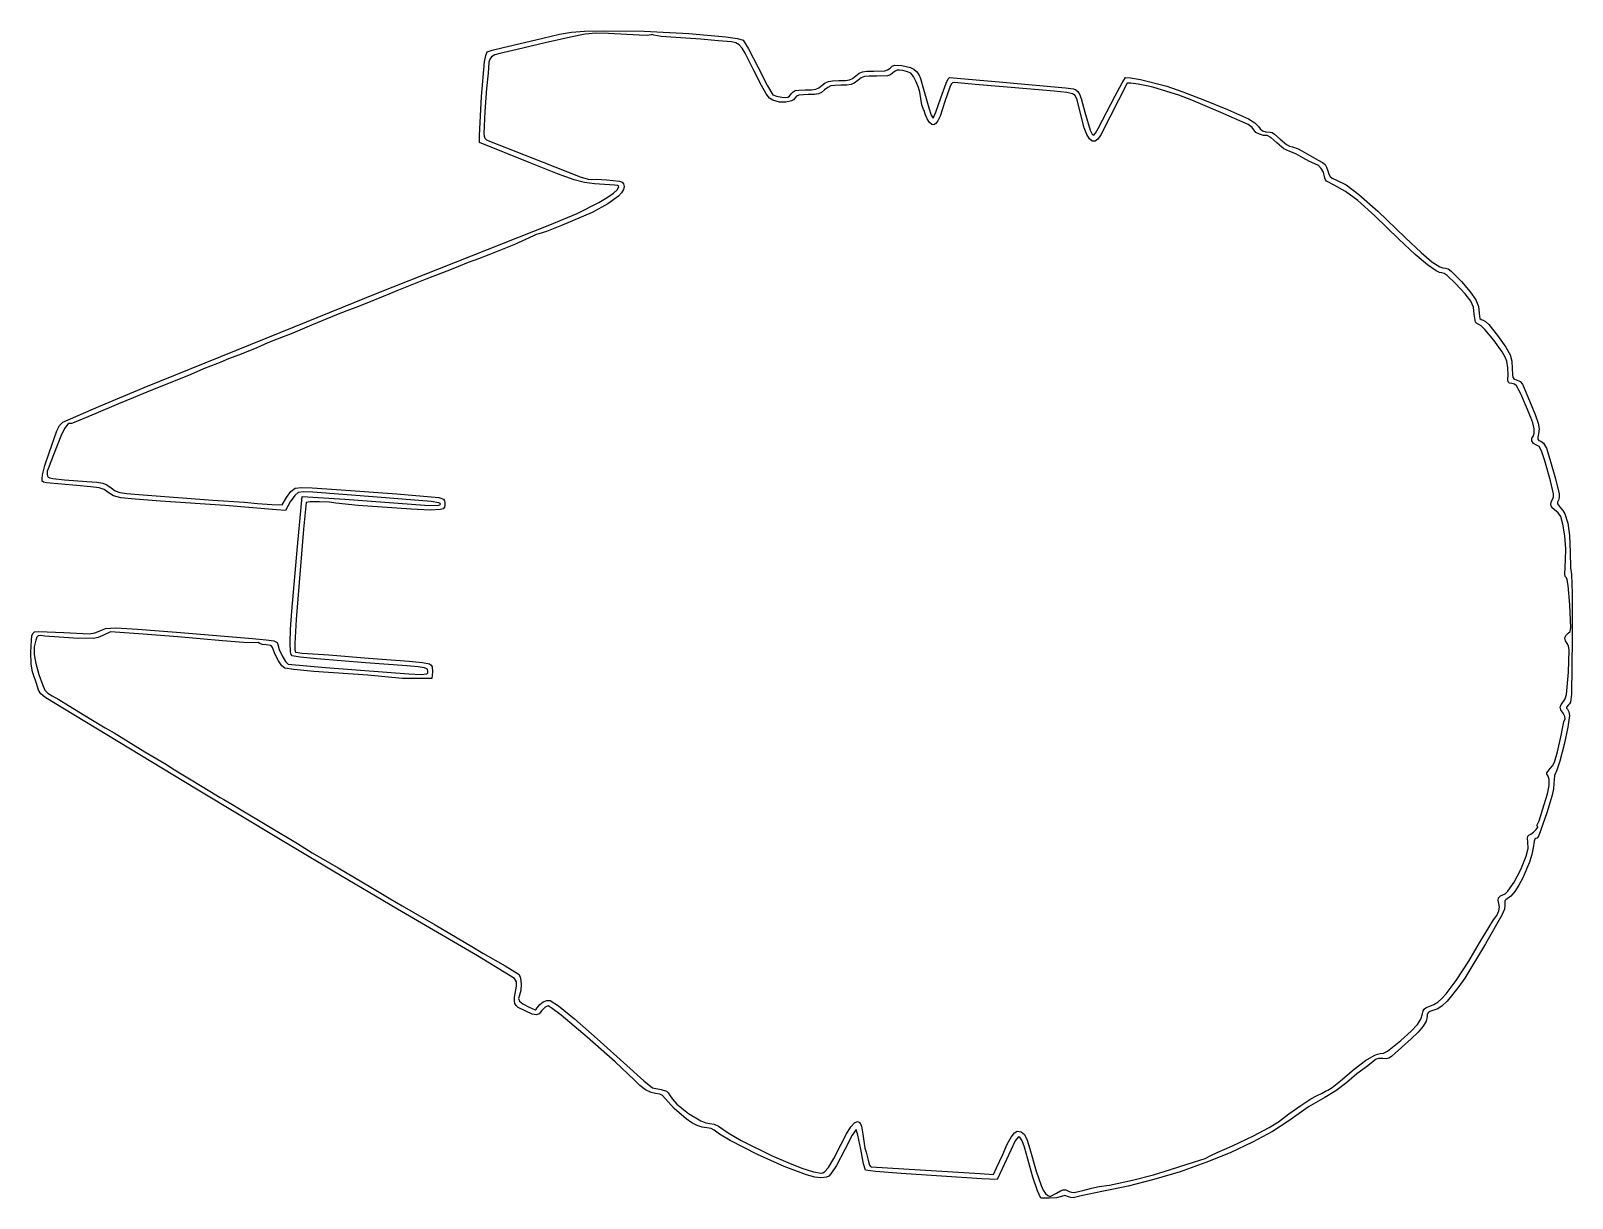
# Model space of a CAD drawing. Extents: x 0 to 371, y 0 to 281.
import ezdxf

# ---------------------------------------------------------------- set-up
doc = ezdxf.new("R2010")
doc.units = 0

msp = doc.modelspace()

# ---------------------------------------------------------------- linework, layer by layer
at = {"layer": 'Image'}
for p, q in [((113.703156, 277.330786), (123.613386, 279.621956)), ((124.177572, 278.471984), (117.404242, 276.906894)), ((123.613386, 279.621956), (127.624246, 280.552393)), ((130.279084, 279.903311), (124.177572, 278.471984)), ((127.624246, 280.552393), (130.534714, 281.052949)), ((133.825424, 280.61057), (130.279084, 279.903311)), ((130.534714, 281.052949), (133.653392, 281.281978)), ((133.653392, 281.281978), (138.288886, 281.397836)), ((136.345139, 280.826351), (133.825424, 280.61057)), ((139.366772, 280.783244), (136.345139, 280.826351)), ((138.288886, 281.397836), (147.974566, 281.283043)), ((146.819482, 280.382568), (139.366772, 280.783244)), ((148.722921, 280.28092), (146.819482, 280.382568)), ((147.974566, 281.283043), (158.699624, 280.749183)), ((149.631892, 280.428391), (148.722921, 280.28092)), ((149.909082, 280.545471), (149.631892, 280.428391)), ((150.29357, 280.370756), (149.909082, 280.545471)), ((152.049005, 280.040069), (150.29357, 280.370756)), ((155.62229, 279.782153), (152.049005, 280.040069)), ((161.619, 279.404), (155.62229, 279.782153)), ((158.699624, 280.749183), (167.601113, 279.985528)), ((165.758, 279.02), (161.619, 279.404)), ((169.004156, 278.769281), (165.758, 279.02)), ((167.601113, 279.985528), (170.473348, 279.576673)), ((170.035355, 278.523348), (169.004156, 278.769281)), ((170.84275, 278.0545), (170.035355, 278.523348)), ((170.473348, 279.576673), (171.816086, 279.181346)), ((171.816086, 279.181346), (173.131133, 277.027062)), ((109.524782, 273.926346), (109.877173, 275.476336)), ((109.877173, 275.476336), (110.223806, 276.321086)), ((110.223806, 276.321086), (111.38716, 276.758982)), ((110.828969, 274.605875), (110.614248, 273.815275)), ((111.266917, 275.168971), (110.828969, 274.605875)), ((112.035756, 275.592591), (111.266917, 275.168971)), ((111.38716, 276.758982), (113.703156, 277.330786)), ((113.243148, 275.964766), (112.035756, 275.592591)), ((117.404242, 276.906894), (113.243148, 275.964766)), ((171.554426, 277.25584), (170.84275, 278.0545)), ((172.298469, 276.020469), (171.554426, 277.25584)), ((174.396, 271.812), (172.298469, 276.020469)), ((173.131133, 277.027062), (175.429836, 272.563846)), ((108.815576, 265.568286), (109.524782, 273.926346)), ((110.423842, 271.199444), (110.049576, 267.546354)), ((110.614248, 273.815275), (110.423842, 271.199444)), ((176.188774, 268.248246), (174.396, 271.812)), ((175.429836, 272.563846), (177.704392, 268.120673)), ((198.946046, 270.571126), (199.73892, 271.205771)), ((199.73892, 271.205771), (200.492296, 271.540047)), ((200.492296, 271.540047), (201.547457, 271.659593)), ((201.547457, 271.659593), (203.245686, 271.650046)), ((203.245686, 271.650046), (205.892179, 271.741099)), ((205.892179, 271.741099), (206.57709, 271.991271)), ((207.263185, 270.799), (206.57635, 270.551787)), ((206.57709, 271.991271), (207.155266, 272.442497)), ((207.155266, 272.442497), (207.697825, 272.881737)), ((207.844148, 271.254261), (207.263185, 270.799)), ((207.697825, 272.881737), (208.246961, 273.109018)), ((208.365087, 271.680118), (207.844148, 271.254261)), ((208.246961, 273.109018), (210.008446, 273.068999)), ((208.859262, 271.902767), (208.365087, 271.680118)), ((209.437892, 271.950211), (208.859262, 271.902767)), ((210.212198, 271.85045), (209.437892, 271.950211)), ((210.008446, 273.068999), (212.107627, 272.595295)), ((211.395351, 271.541411), (210.212198, 271.85045)), ((212.197908, 271.166801), (211.395351, 271.541411)), ((212.107627, 272.595295), (212.899358, 272.185246)), ((212.768693, 270.409154), (212.197908, 271.166801)), ((212.899358, 272.185246), (213.551051, 271.624917)), ((213.551051, 271.624917), (214.086606, 270.888198)), ((214.086606, 270.888198), (214.529925, 269.948976)), ((110.049576, 267.546354), (109.677754, 261.935404)), ((177.34194, 266.194969), (176.188774, 268.248246)), ((177.704392, 268.120673), (178.961386, 266.014576)), ((184.345612, 267.020439), (185.248198, 267.144867)), ((185.248198, 267.144867), (186.759926, 267.170436)), ((186.759926, 267.170436), (188.272351, 267.202097)), ((188.272351, 267.202097), (189.265886, 267.347665)), ((189.265886, 267.347665), (190.015566, 267.683016)), ((190.015566, 267.683016), (190.796426, 268.284026)), ((191.403878, 267.170685), (190.635285, 266.562106)), ((190.796426, 268.284026), (191.578205, 268.884916)), ((192.1728, 267.779555), (191.403878, 267.170685)), ((191.578205, 268.884916), (192.333819, 269.222335)), ((192.906058, 268.119557), (192.1728, 267.779555)), ((192.333819, 269.222335), (193.339576, 269.372822)), ((193.870421, 268.267346), (192.906058, 268.119557)), ((193.339576, 269.372822), (194.871786, 269.412916)), ((195.332658, 268.299575), (193.870421, 268.267346)), ((194.871786, 269.412916), (196.412597, 269.452502)), ((196.790858, 268.333381), (195.332658, 268.299575)), ((196.412597, 269.452502), (197.414409, 269.604482)), ((197.775956, 268.48447), (196.790858, 268.333381)), ((197.414409, 269.604482), (198.163474, 269.950232)), ((198.553862, 268.827349), (197.775956, 268.48447)), ((198.163474, 269.950232), (198.946046, 270.571126)), ((199.390488, 269.436525), (198.553862, 268.827349)), ((200.247811, 270.067399), (199.390488, 269.436525)), ((201.042682, 270.396864), (200.247811, 270.067399)), ((202.130778, 270.508179), (201.042682, 270.396864)), ((203.867778, 270.484605), (202.130778, 270.508179)), ((206.57635, 270.551787), (203.867778, 270.484605)), ((213.443214, 269.127511), (212.768693, 270.409154)), ((214.031594, 267.725373), (213.443214, 269.127511)), ((214.343958, 266.606241), (214.031594, 267.725373)), ((214.529925, 269.948976), (215.235456, 267.358579)), ((215.235456, 267.358579), (216.458626, 262.834386)), ((219.366456, 265.288949), (220.647085, 268.818028)), ((221.524533, 267.857064), (220.334703, 264.348464)), ((220.647085, 268.818028), (221.125424, 269.82263)), ((221.125424, 269.82263), (221.436616, 270.180799)), ((221.436616, 270.180799), (234.289716, 269.055749)), ((221.862334, 268.537409), (221.524533, 267.857064)), ((222.201817, 268.886098), (221.862334, 268.537409)), ((222.68565, 268.97979), (222.201817, 268.886098)), ((223.456503, 268.895144), (222.68565, 268.97979)), ((227.658953, 268.47486), (223.456503, 268.895144)), ((236.313763, 267.757443), (227.658953, 268.47486)), ((234.289716, 269.055749), (249.401316, 267.693479)), ((246.661863, 266.87313), (236.313763, 267.757443)), ((249.401316, 267.693479), (251.287061, 267.466424)), ((251.287061, 267.466424), (251.900878, 267.229753)), ((251.900878, 267.229753), (252.373749, 266.811897)), ((264.253306, 268.76912), (260.083376, 260.61622)), ((261.311184, 265.769705), (263.015934, 268.841608)), ((263.015934, 268.841608), (263.842296, 270.122899)), ((263.842296, 270.122899), (265.060367, 270.095197)), ((265.076391, 268.772184), (264.253306, 268.76912)), ((265.060367, 270.095197), (267.3989, 269.682308)), ((266.882561, 268.554997), (265.076391, 268.772184)), ((270.082326, 267.93877), (266.882561, 268.554997)), ((267.3989, 269.682308), (273.745866, 268.054279)), ((270.64677, 267.761), (270.082326, 267.93877)), ((276.663264, 265.894779), (270.64677, 267.761)), ((273.745866, 268.054279), (277.638224, 266.719015)), ((108.372262, 256.214046), (108.815576, 265.568286)), ((178.166515, 265.167646), (177.34194, 266.194969)), ((178.973518, 264.681753), (178.166515, 265.167646)), ((178.961386, 266.014576), (179.814109, 265.648807)), ((180.539396, 264.257695), (178.973518, 264.681753)), ((179.814109, 265.648807), (181.116706, 265.389828)), ((182.10473, 264.213028), (180.539396, 264.257695)), ((181.116706, 265.389828), (181.996074, 265.324389)), ((181.996074, 265.324389), (182.574577, 265.40317)), ((183.430767, 264.525628), (182.10473, 264.213028)), ((182.574577, 265.40317), (182.990707, 265.67499)), ((182.990707, 265.67499), (183.382956, 266.188666)), ((183.382956, 266.188666), (183.805941, 266.725567)), ((183.92944, 264.80899), (183.430767, 264.525628)), ((183.805941, 266.725567), (184.345612, 267.020439)), ((184.278758, 265.173374), (183.92944, 264.80899)), ((184.663657, 265.633989), (184.278758, 265.173374)), ((185.193686, 265.896406), (184.663657, 265.633989)), ((187.482958, 266.041795), (185.193686, 265.896406)), ((188.940394, 266.074121), (187.482958, 266.041795)), ((189.902647, 266.222071), (188.940394, 266.074121)), ((190.635285, 266.562106), (189.902647, 266.222071)), ((214.808927, 263.548888), (214.343958, 266.606241)), ((215.225972, 262.485321), (214.808927, 263.548888)), ((218.168216, 261.834079), (219.366456, 265.288949)), ((220.334703, 264.348464), (219.192073, 260.842835)), ((249.741112, 266.519459), (246.661863, 266.87313)), ((251.049316, 266.193177), (249.741112, 266.519459)), ((251.736193, 265.86047), (251.049316, 266.193177)), ((252.160082, 264.776777), (251.736193, 265.86047)), ((252.650736, 262.8081), (252.160082, 264.776777)), ((252.373749, 266.811897), (252.764489, 266.138537)), ((252.764489, 266.138537), (253.131917, 265.135355)), ((253.131917, 265.135355), (254.032106, 261.842249)), ((257.222966, 257.874299), (261.311184, 265.769705)), ((279.7759, 264.70993), (276.663264, 265.894779)), ((277.638224, 266.719015), (282.812201, 264.725193)), ((286.73738, 261.702), (279.7759, 264.70993)), ((282.812201, 264.725193), (288.37266, 262.430431)), ((109.677754, 261.935404), (109.437267, 256.667264)), ((215.449569, 262.109402), (215.225972, 262.485321)), ((215.446523, 261.857004), (215.449569, 262.109402)), ((215.57661, 261.301928), (215.446523, 261.857004)), ((216.120283, 260.198294), (215.57661, 261.301928)), ((216.672425, 259.35344), (216.120283, 260.198294)), ((216.458626, 262.834386), (217.095095, 261.093536)), ((217.095095, 261.093536), (217.519496, 260.397099)), ((217.519496, 260.397099), (218.168216, 261.834079)), ((218.67613, 259.739653), (218.179441, 259.052166)), ((219.192073, 260.842835), (218.67613, 259.739653)), ((253.884217, 258.051279), (252.650736, 262.8081)), ((254.032106, 261.842249), (255.324235, 257.503984)), ((260.083376, 260.61622), (257.860316, 256.38289)), ((293.310372, 258.816679), (286.73738, 261.702)), ((288.37266, 262.430431), (293.424466, 260.192349)), ((293.424466, 260.192349), (294.968905, 259.274074)), ((108.373391, 254.476896), (108.372262, 256.214046)), ((109.437267, 256.667264), (109.445033, 256.017519)), ((109.445033, 256.017519), (109.646342, 255.520343)), ((217.190834, 258.872105), (216.672425, 259.35344)), ((217.688757, 258.767332), (217.190834, 258.872105)), ((218.179441, 259.052166), (217.688757, 258.767332)), ((254.523194, 256.454322), (253.884217, 258.051279)), ((255.174324, 255.381627), (254.523194, 256.454322)), ((255.324235, 257.503984), (255.785395, 256.553047)), ((255.785395, 256.553047), (256.176916, 256.275039)), ((256.176916, 256.275039), (256.595149, 256.751911)), ((256.595149, 256.751911), (257.222966, 257.874299)), ((257.860316, 256.38289), (257.180603, 255.333827)), ((294.323417, 258.152249), (293.310372, 258.816679)), ((294.72677, 257.53402), (294.323417, 258.152249)), ((295.22979, 256.954713), (294.72677, 257.53402)), ((294.968905, 259.274074), (295.822166, 258.360749)), ((296.057705, 256.487723), (295.22979, 256.954713)), ((295.822166, 258.360749), (296.227001, 257.764892)), ((297.02179, 256.21134), (296.057705, 256.487723)), ((296.227001, 257.764892), (296.826529, 257.347722)), ((296.826529, 257.347722), (297.638723, 257.100783)), ((297.93332, 256.20385), (297.02179, 256.21134)), ((297.638723, 257.100783), (298.681556, 257.015619)), ((298.808, 255.724173), (297.93332, 256.20385)), ((298.681556, 257.015619), (299.139058, 256.894001)), ((299.139058, 256.894001), (299.722935, 256.554707)), ((299.722935, 256.554707), (301.088456, 255.348699)), ((120.320791, 249.682686), (108.373391, 254.476896)), ((109.646342, 255.520343), (110.065043, 255.14206)), ((110.065043, 255.14206), (110.724987, 254.848994)), ((110.724987, 254.848994), (123.424987, 249.858454)), ((255.835604, 254.835667), (255.174324, 255.381627)), ((256.505031, 254.81891), (255.835604, 254.835667)), ((257.180603, 255.333827), (256.505031, 254.81891)), ((300.24878, 254.44768), (298.808, 255.724173)), ((301.938815, 253.022888), (300.24878, 254.44768)), ((301.088456, 255.348699), (302.601772, 254.030968)), ((303.35206, 252.35198), (301.938815, 253.022888)), ((302.601772, 254.030968), (303.310723, 253.650038)), ((303.310723, 253.650038), (304.008326, 253.441029)), ((304.794175, 251.808216), (303.35206, 252.35198)), ((304.008326, 253.441029), (305.397307, 252.971088)), ((305.397307, 252.971088), (306.832496, 252.186519)), ((127.133326, 246.973274), (120.320791, 249.682686)), ((123.424987, 249.858454), (132.585194, 246.275692)), ((306.49291, 250.85443), (304.794175, 251.808216)), ((308.124281, 249.899387), (306.49291, 250.85443)), ((306.832496, 252.186519), (310.219156, 250.237149)), ((309.40443, 249.35259), (308.124281, 249.899387)), ((310.244096, 248.955468), (309.40443, 249.35259)), ((310.219156, 250.237149), (311.24824, 249.688448)), ((310.949761, 248.256724), (310.244096, 248.955468)), ((311.24824, 249.688448), (311.875334, 249.19058)), ((311.875334, 249.19058), (312.241273, 248.587386)), ((312.241273, 248.587386), (312.486896, 247.722709)), ((131.14082, 245.504845), (127.133326, 246.973274)), ((133.6659, 244.846873), (131.14082, 245.504845)), ((132.585194, 246.275692), (134.528149, 245.648043)), ((136.031191, 244.568836), (133.6659, 244.846873)), ((134.528149, 245.648043), (135.229987, 245.610174)), ((135.229987, 245.610174), (136.430079, 245.674329)), ((136.430079, 245.674329), (139.030317, 245.543488)), ((139.030317, 245.543488), (142.026426, 245.18866)), ((142.026426, 245.18866), (142.678044, 244.928028)), ((142.678044, 244.928028), (143.015197, 244.549609)), ((311.463404, 247.33354), (310.949761, 248.256724)), ((311.727, 246.2631), (311.463404, 247.33354)), ((311.870895, 245.702914), (311.727, 246.2631)), ((312.236806, 245.23693), (311.870895, 245.702914)), ((314.0566, 244.21701), (312.236806, 245.23693)), ((312.486896, 247.722709), (312.723421, 246.868356)), ((312.723421, 246.868356), (313.050148, 246.30834)), ((313.050148, 246.30834), (313.589588, 245.906629)), ((313.589588, 245.906629), (314.464256, 245.527189)), ((314.464256, 245.527189), (316.917617, 244.290609)), ((140.828961, 244.232794), (136.031191, 244.568836)), ((137.093307, 240.074756), (139.092493, 241.257412)), ((139.092493, 241.257412), (140.593028, 242.308319)), ((141.76955, 241.572837), (139.242724, 239.726079)), ((140.593028, 242.308319), (141.536319, 243.194943)), ((141.559795, 244.123791), (140.828961, 244.232794)), ((141.536319, 243.194943), (141.863771, 243.884747)), ((141.863771, 243.884747), (141.559795, 244.123791)), ((142.559756, 242.409174), (141.76955, 241.572837)), ((143.032009, 243.185216), (142.559756, 242.409174)), ((143.015197, 244.549609), (143.184443, 243.899261)), ((143.184443, 243.899261), (143.032009, 243.185216)), ((316.742375, 242.756836), (314.0566, 244.21701)), ((319.755, 240.51148), (316.742375, 242.756836)), ((316.917617, 244.290609), (320.013316, 241.977164)), ((320.013316, 241.977164), (324.520935, 237.944532)), ((125.281971, 234.677367), (131.833368, 237.444343)), ((135.466437, 237.658549), (128.113648, 234.493218)), ((131.833368, 237.444343), (137.093307, 240.074756)), ((139.242724, 239.726079), (135.466437, 237.658549)), ((323.81305, 236.884114), (319.755, 240.51148)), ((324.520935, 237.944532), (331.210056, 231.550389)), ((83.725971, 218.245767), (125.281971, 234.677367)), ((128.113648, 234.493218), (124.513638, 233.119609)), ((329.6351, 231.27791), (323.81305, 236.884114)), ((121.312207, 232.007961), (116.618857, 229.915901)), ((122.020821, 232.391361), (121.312207, 232.007961)), ((122.636137, 232.550829), (122.020821, 232.391361)), ((124.513638, 233.119609), (122.636137, 232.550829)), ((333.554008, 227.554269), (329.6351, 231.27791)), ((331.210056, 231.550389), (334.954329, 228.013453)), ((108.090697, 226.530093), (105.595997, 225.593322)), ((110.583877, 227.448401), (108.090697, 226.530093)), ((116.618857, 229.915901), (110.583877, 227.448401)), ((336.492106, 225.030761), (333.554008, 227.554269)), ((334.954329, 228.013453), (337.590342, 225.779582)), ((98.401307, 222.775163), (96.519827, 222.017524)), ((101.510587, 223.941793), (98.401307, 222.775163)), ((103.296237, 224.641286), (101.510587, 223.941793)), ((105.595997, 225.593322), (103.296237, 224.641286)), ((338.589426, 223.597351), (336.492106, 225.030761)), ((337.590342, 225.779582), (339.43939, 224.604572)), ((339.366555, 223.255045), (338.589426, 223.597351)), ((339.986, 223.144), (339.366555, 223.255045)), ((339.43939, 224.604572), (340.169206, 224.337826)), ((340.494616, 222.972686), (339.986, 223.144)), ((340.169206, 224.337826), (340.822766, 224.244219)), ((341.226674, 222.475487), (340.494616, 222.972686)), ((340.822766, 224.244219), (341.46009, 224.084405)), ((341.46009, 224.084405), (342.233237, 223.569845)), ((342.233237, 223.569845), (344.687286, 221.064849)), ((96.519827, 222.017524), (88.429467, 218.794004)), ((343.233396, 220.603895), (341.226674, 222.475487)), ((345.557545, 218.094448), (343.233396, 220.603895)), ((344.687286, 221.064849), (346.784017, 218.592132)), ((63.782271, 210.157077), (83.725971, 218.245767)), ((82.973177, 216.573536), (79.210217, 215.060336)), ((86.547987, 217.999106), (82.973177, 216.573536)), ((88.429467, 218.794004), (86.547987, 217.999106)), ((346.8988, 216.333308), (345.557545, 218.094448)), ((346.784017, 218.592132), (348.110991, 216.658714)), ((347.543896, 214.852498), (346.8988, 216.333308)), ((348.110991, 216.658714), (348.798478, 215.034528)), ((74.318367, 213.173636), (67.921337, 210.528156)), ((76.387997, 213.950816), (74.318367, 213.173636)), ((79.210217, 215.060336), (76.387997, 213.950816)), ((347.779566, 213.184045), (347.543896, 214.852498)), ((348.053537, 211.26988), (347.779566, 213.184045)), ((348.798478, 215.034528), (348.976746, 213.489509)), ((348.976746, 213.489509), (348.990186, 212.652755)), ((348.990186, 212.652755), (349.112858, 212.150495)), ((349.112858, 212.150495), (349.403335, 211.872067)), ((349.403335, 211.872067), (349.920186, 211.706809)), ((349.920186, 211.706809), (350.502354, 211.410904)), ((49.859271, 204.509267), (63.782271, 210.157077)), ((63.405787, 208.648376), (59.652057, 207.159876)), ((67.921337, 210.528156), (63.405787, 208.648376)), ((348.350673, 210.906789), (348.053537, 211.26988)), ((348.847406, 210.726025), (348.350673, 210.906789)), ((349.456696, 210.350622), (348.847406, 210.726025)), ((350.32291, 209.515393), (349.456696, 210.350622)), ((352.44417, 206.967993), (350.32291, 209.515393)), ((350.502354, 211.410904), (351.244861, 210.729865)), ((351.244861, 210.729865), (353.342096, 208.073039)), ((353.342096, 208.073039), (355.332088, 205.23059)), ((27.657771, 195.494547), (49.859271, 204.509267)), ((54.750977, 205.099493), (50.988017, 203.583423)), ((57.394277, 206.247303), (54.750977, 205.099493)), ((59.652057, 207.159876), (57.394277, 206.247303)), ((354.447292, 204.088893), (352.44417, 206.967993)), ((355.165835, 202.839041), (354.447292, 204.088893)), ((355.332088, 205.23059), (356.394567, 203.392726)), ((45.269903, 201.318271), (41.931013, 200.001231)), ((46.114977, 201.617751), (45.269903, 201.318271)), ((47.977647, 202.420983), (46.114977, 201.617751)), ((50.988017, 203.583423), (47.977647, 202.420983)), ((355.568386, 201.883165), (355.165835, 202.839041)), ((355.834125, 200.267445), (355.568386, 201.883165)), ((356.394567, 203.392726), (356.821686, 201.907749)), ((356.821686, 201.907749), (356.905596, 200.123959)), ((37.138483, 197.974356), (32.843713, 196.293436)), ((38.898413, 198.684201), (37.138483, 197.974356)), ((41.931013, 200.001231), (38.898413, 198.684201)), ((355.886845, 198.496505), (355.834125, 200.267445)), ((355.853464, 197.437279), (355.886845, 198.496505)), ((355.94852, 196.860961), (355.853464, 197.437279)), ((356.250814, 196.60188), (355.94852, 196.860961)), ((356.905596, 200.123959), (356.932504, 198.69837)), ((356.932504, 198.69837), (357.056789, 197.925101)), ((357.056789, 197.925101), (357.368558, 197.571266)), ((357.368558, 197.571266), (357.957916, 197.403979)), ((357.957916, 197.403979), (358.802822, 197.013744)), ((358.802822, 197.013744), (359.343286, 196.340949)), ((16.745171, 190.980777), (27.657771, 195.494547)), ((25.023583, 193.044406), (21.448773, 191.624996)), ((28.328163, 194.420586), (25.023583, 193.044406)), ((32.843713, 196.293436), (28.328163, 194.420586)), ((356.839147, 196.494365), (356.250814, 196.60188)), ((357.416337, 196.344027), (356.839147, 196.494365)), ((357.892232, 195.965628), (357.416337, 196.344027)), ((358.951377, 194.048445), (357.892232, 195.965628)), ((360.300197, 190.782445), (358.951377, 194.048445)), ((359.343286, 196.340949), (361.075736, 192.287599)), ((8.049521, 187.208557), (16.745171, 190.980777)), ((15.992483, 189.267736), (11.194713, 187.244056)), ((21.448773, 191.624996), (15.992483, 189.267736)), ((361.373967, 188.336525), (360.300197, 190.782445)), ((361.075736, 192.287599), (362.455411, 189.01819)), ((6.666771, 185.070027), (7.316049, 186.368722)), ((7.316049, 186.368722), (8.049521, 187.208557)), ((8.534767, 185.768425), (7.744651, 184.223676)), ((9.176965, 186.60771), (8.534767, 185.768425)), ((9.605403, 186.893), (9.176965, 186.60771)), ((9.783603, 186.871901), (9.605403, 186.893)), ((10.198117, 186.882522), (9.783603, 186.871901)), ((11.194713, 187.244056), (10.198117, 186.882522)), ((361.872642, 187.034781), (361.373967, 188.336525)), ((362.157133, 185.619884), (361.872642, 187.034781)), ((362.187496, 184.423149), (362.157133, 185.619884)), ((362.455411, 189.01819), (363.180609, 186.950318)), ((363.180609, 186.950318), (363.38825, 185.579186)), ((363.38825, 185.579186), (363.215256, 184.399999)), ((4.763261, 179.830017), (6.666771, 185.070027)), ((7.744651, 184.223676), (5.852065, 179.30632)), ((361.590773, 183.308772), (361.923792, 183.775895)), ((361.649503, 182.692315), (361.590773, 183.308772)), ((362.040937, 182.0868), (361.649503, 182.692315)), ((361.923792, 183.775895), (362.187496, 184.423149)), ((362.706027, 181.652505), (362.040937, 182.0868)), ((363.215256, 184.399999), (363.028496, 183.568876)), ((363.028496, 183.568876), (363.031304, 183.084968)), ((363.031304, 183.084968), (363.267707, 182.808283)), ((363.267707, 182.808283), (363.781732, 182.598829)), ((363.781732, 182.598829), (364.458466, 182.157343)), ((364.458466, 182.157343), (365.107946, 180.92484)), ((3.760511, 176.77972), (4.763261, 179.830017)), ((5.852065, 179.30632), (4.531605, 175.91966)), ((363.403763, 181.297954), (362.706027, 181.652505)), ((363.977948, 180.319719), (363.403763, 181.297954)), ((364.770572, 177.856804), (363.977948, 180.319719)), ((365.107946, 180.92484), (365.978231, 178.266204)), ((365.978231, 178.266204), (367.317382, 173.546319)), ((3.071015, 173.55035), (3.195091, 174.521767)), ((3.195091, 174.521767), (3.760511, 176.77972)), ((4.343554, 175.376593), (4.310481, 174.60126)), ((4.310481, 174.60126), (4.36587, 174.252341)), ((4.531605, 175.91966), (4.343554, 175.376593)), ((366.123627, 173.048215), (364.770572, 177.856804)), ((3.127563, 173.019772), (3.071015, 173.55035)), ((3.445976, 172.758444), (3.127563, 173.019772)), ((4.1075, 172.594777), (3.445976, 172.758444)), ((11.35115, 171.92855), (4.1075, 172.594777)), ((4.36587, 174.252341), (4.536903, 173.979805)), ((4.536903, 173.979805), (4.92781, 173.765172)), ((4.92781, 173.765172), (5.64282, 173.589963)), ((5.64282, 173.589963), (8.462075, 173.283899)), ((8.462075, 173.283899), (13.828511, 172.91378)), ((14.851298, 171.659504), (11.35115, 171.92855)), ((13.828511, 172.91378), (16.22132, 172.731665)), ((16.839929, 171.393389), (14.851298, 171.659504)), ((16.22132, 172.731665), (17.68591, 172.498027)), ((18.000633, 170.983467), (16.839929, 171.393389)), ((17.68591, 172.498027), (18.68723, 172.092315)), ((19.017, 170.283), (18.000633, 170.983467)), ((18.68723, 172.092315), (19.690231, 171.39398)), ((19.690231, 171.39398), (20.711647, 170.687142)), ((20.711647, 170.687142), (21.797859, 170.266324)), ((62.984619, 170.491581), (63.970161, 171.289748)), ((63.970161, 171.289748), (65.553761, 171.485388)), ((65.553761, 171.485388), (68.109421, 171.417803)), ((68.109421, 171.417803), (73.942011, 171.017988)), ((73.942011, 171.017988), (88.439406, 169.958224)), ((366.859665, 169.958962), (366.123627, 173.048215)), ((367.317382, 173.546319), (368.197756, 169.912336)), ((20.267564, 169.476), (19.017, 170.283)), ((22.062487, 168.97875), (20.267564, 169.476)), ((21.797859, 170.266324), (23.500139, 169.994611)), ((25.482642, 168.612375), (22.062487, 168.97875)), ((23.500139, 169.994611), (26.369761, 169.73509)), ((31.6089, 168.198), (25.482642, 168.612375)), ((26.369761, 169.73509), (44.214661, 168.44407)), ((47.127125, 167.118251), (31.6089, 168.198)), ((44.214661, 168.44407), (51.826479, 167.929745)), ((59.512896, 166.118008), (47.127125, 167.118251)), ((51.826479, 167.929745), (54.939061, 167.611995)), ((54.939061, 167.611995), (58.361361, 167.349046)), ((58.361361, 167.349046), (60.842921, 167.263488)), ((60.842921, 167.263488), (61.936171, 169.091758)), ((62.821496, 167.981118), (61.640616, 165.917148)), ((61.936171, 169.091758), (62.984619, 170.491581)), ((63.87669, 169.508998), (62.821496, 167.981118)), ((64.755376, 170.284078), (63.87669, 169.508998)), ((64.548926, 157.27312), (65.666396, 169.27302)), ((66.083749, 170.388936), (64.755376, 170.284078)), ((65.666396, 169.27302), (75.907596, 168.634182)), ((66.602691, 167.881317), (66.036463, 161.430907)), ((68.220096, 170.305442), (66.083749, 170.388936)), ((67.594687, 168.007247), (66.602691, 167.881317)), ((69.842674, 168.002002), (67.594687, 168.007247)), ((83.725896, 169.126202), (68.220096, 170.305442)), ((72.258458, 167.892382), (69.842674, 168.002002)), ((73.753841, 167.705188), (72.258458, 167.892382)), ((79.155229, 167.162197), (73.753841, 167.705188)), ((75.907596, 168.634182), (95.219721, 167.197381)), ((91.891241, 166.273378), (79.155229, 167.162197)), ((96.695637, 168.070017), (83.725896, 169.126202)), ((88.439406, 169.958224), (98.589411, 169.034928)), ((95.219721, 167.197381), (98.281653, 167.146084)), ((98.590799, 167.763772), (96.695637, 168.070017)), ((98.281653, 167.146084), (98.826373, 167.252755)), ((98.589411, 169.034928), (99.664837, 168.626852)), ((98.896181, 167.610031), (98.590799, 167.763772)), ((98.826373, 167.252755), (98.965896, 167.434512)), ((98.965896, 167.434512), (98.896181, 167.610031)), ((99.664837, 168.626852), (99.905834, 168.287089)), ((99.905834, 168.287089), (100.019551, 167.795728)), ((100.051031, 167.163799), (99.930514, 166.685638)), ((100.019551, 167.795728), (100.051031, 167.163799)), ((366.182486, 167.286452), (366.237035, 167.987476)), ((366.469375, 166.649908), (366.182486, 167.286452)), ((366.237035, 167.987476), (366.634759, 168.742965)), ((366.634759, 168.742965), (366.854205, 169.227351)), ((366.854205, 169.227351), (366.859665, 169.958962)), ((367.8218, 167.9368), (367.813154, 167.542343)), ((367.813154, 167.542343), (368.524784, 166.602819)), ((368.034762, 168.424809), (367.8218, 167.9368)), ((368.228674, 169.028822), (368.034762, 168.424809)), ((368.197756, 169.912336), (368.228674, 169.028822)), ((61.640616, 165.917148), (59.512896, 166.118008)), ((96.455536, 166.034812), (91.891241, 166.273378)), ((98.938901, 166.135449), (96.455536, 166.034812)), ((99.584353, 166.347453), (98.938901, 166.135449)), ((99.930514, 166.685638), (99.584353, 166.347453)), ((367.095966, 166.087855), (366.469375, 166.649908)), ((367.921512, 165.356065), (367.095966, 166.087855)), ((368.558296, 164.479925), (367.921512, 165.356065)), ((368.524784, 166.602819), (369.092585, 165.920546)), ((369.107856, 162.624339), (368.558296, 164.479925)), ((369.092585, 165.920546), (369.572392, 165.087574)), ((369.572392, 165.087574), (370.284029, 162.894988)), ((66.036463, 161.430907), (64.239731, 139.681869)), ((369.545675, 159.788559), (369.107856, 162.624339)), ((369.789326, 156.690336), (369.545675, 159.788559)), ((370.284029, 162.894988), (370.691714, 159.875967)), ((370.691714, 159.875967), (370.827464, 155.881419)), ((63.224686, 141.67532), (64.548926, 157.27312)), ((369.756386, 154.047425), (369.789326, 156.690336)), ((370.827464, 155.881419), (370.923949, 152.094554)), ((369.530181, 150.634461), (369.756386, 154.047425)), ((370.923949, 152.094554), (371.138586, 150.519199)), ((369.643407, 150.033195), (369.530181, 150.634461)), ((369.9238, 149.750785), (369.643407, 150.033195)), ((370.136341, 149.214752), (369.9238, 149.750785)), ((370.351931, 147.905339), (370.136341, 149.214752)), ((371.138586, 150.519199), (371.317063, 145.991518)), ((370.760673, 143.213005), (370.351931, 147.905339)), ((371.317063, 145.991518), (371.326715, 135.106499)), ((62.871194, 137.362628), (63.224686, 141.67532)), ((371.003584, 137.672673), (370.760673, 143.213005)), ((16.824264, 136.908392), (18.33819, 137.494522)), ((18.33819, 137.494522), (20.878895, 137.657462)), ((20.878895, 137.657462), (26.042735, 137.371781)), ((26.042735, 137.371781), (35.426064, 136.612048)), ((62.754641, 134.057996), (62.871194, 137.362628)), ((64.239731, 139.681869), (63.937008, 133.93249)), ((370.804642, 136.806996), (371.003584, 137.672673)), ((0.375386, 131.830159), (0.503706, 134.709527)), ((0.503706, 134.709527), (0.64996, 135.757656)), ((0.64996, 135.757656), (0.849844, 136.34651)), ((0.849844, 136.34651), (1.288519, 136.689585)), ((1.556328, 134.699399), (1.19936, 133.082171)), ((1.288519, 136.689585), (2.309427, 136.82711)), ((1.832195, 135.39204), (1.556328, 134.699399)), ((2.159194, 135.731969), (1.832195, 135.39204)), ((2.725685, 135.806573), (2.159194, 135.731969)), ((2.309427, 136.82711), (8.281694, 136.543346)), ((3.720028, 135.703239), (2.725685, 135.806573)), ((10.643818, 135.227345), (3.720028, 135.703239)), ((8.281694, 136.543346), (14.535349, 136.258646)), ((15.355466, 135.136971), (10.643818, 135.227345)), ((14.535349, 136.258646), (15.794571, 136.45044)), ((16.544879, 135.369205), (15.355466, 135.136971)), ((15.794571, 136.45044), (16.824264, 136.908392)), ((17.707238, 135.852851), (16.544879, 135.369205)), ((19.582938, 136.731383), (17.707238, 135.852851)), ((27.383208, 136.126494), (19.582938, 136.731383)), ((35.747918, 135.499831), (27.383208, 136.126494)), ((35.426064, 136.612048), (53.708364, 135.098098)), ((46.490418, 134.545023), (35.747918, 135.499831)), ((51.583701, 134.156728), (46.490418, 134.545023)), ((54.292438, 134.102262), (51.583701, 134.156728)), ((53.708364, 135.098098), (57.016943, 134.803889)), ((55.069795, 134.128805), (54.292438, 134.102262)), ((55.519558, 133.935263), (55.069795, 134.128805)), ((56.056276, 133.687886), (55.519558, 133.935263)), ((57.042678, 133.584994), (56.056276, 133.687886)), ((57.016943, 134.803889), (58.86033, 134.529424)), ((58.08934, 133.427894), (57.042678, 133.584994)), ((58.86033, 134.529424), (59.659337, 134.174467)), ((59.659337, 134.174467), (59.834774, 133.638778)), ((59.834774, 133.638778), (60.129613, 132.457172)), ((62.874946, 131.8821), (62.754641, 134.057996)), ((63.937008, 133.93249), (63.939926, 132.418962)), ((369.558368, 135.228915), (369.777766, 135.828969)), ((369.682996, 134.580224), (369.558368, 135.228915)), ((370.152174, 133.889795), (369.682996, 134.580224)), ((369.777766, 135.828969), (370.34067, 136.373485)), ((370.479242, 133.334332), (370.152174, 133.889795)), ((370.34067, 136.373485), (370.804642, 136.806996)), ((371.326715, 135.106499), (371.128034, 121.733136)), ((0.471479, 128.897839), (0.375386, 131.830159)), ((1.19936, 133.082171), (1.201272, 131.230569)), ((1.201272, 131.230569), (1.570521, 129.052763)), ((58.392466, 133.223048), (58.08934, 133.427894)), ((58.566208, 132.926477), (58.392466, 133.223048)), ((59.219435, 131.283221), (58.566208, 132.926477)), ((60.020833, 129.739163), (59.219435, 131.283221)), ((60.129613, 132.457172), (60.824516, 130.942904)), ((60.824516, 130.942904), (61.65011, 129.601821)), ((63.023894, 131.255141), (62.874946, 131.8821)), ((63.232024, 130.95562), (63.023894, 131.255141)), ((65.223374, 130.617045), (63.232024, 130.95562)), ((63.939926, 132.418962), (64.047743, 131.843307)), ((64.047743, 131.843307), (65.703027, 131.591504)), ((69.238494, 130.228043), (65.223374, 130.617045)), ((65.703027, 131.591504), (72.060513, 131.148612)), ((80.903694, 129.268466), (69.238494, 130.228043)), ((72.060513, 131.148612), (81.656063, 130.389076)), ((81.656063, 130.389076), (91.439753, 129.612968)), ((370.407924, 126.994885), (370.619583, 132.304781)), ((370.619583, 132.304781), (370.479242, 133.334332)), ((0.79858, 127.102), (0.471479, 128.897839)), ((1.83476, 124.039), (0.79858, 127.102)), ((1.570521, 129.052763), (2.315566, 126.456919)), ((2.315566, 126.456919), (3.144989, 124.015824)), ((60.822471, 128.546825), (60.020833, 129.739163)), ((61.476418, 127.958727), (60.822471, 128.546825)), ((63.700135, 127.642491), (61.476418, 127.958727)), ((61.65011, 129.601821), (62.337024, 128.939768)), ((62.337024, 128.939768), (71.308124, 128.131047)), ((68.504388, 127.188351), (63.700135, 127.642491)), ((81.467918, 126.242867), (68.504388, 127.188351)), ((71.308124, 128.131047), (86.048824, 126.979827)), ((90.875534, 128.501124), (80.903694, 129.268466)), ((87.280668, 125.719503), (81.467918, 126.242867)), ((86.048824, 126.979827), (91.349794, 126.563675)), ((93.604153, 128.302399), (90.875534, 128.501124)), ((91.349794, 126.563675), (94.33822, 126.447489)), ((91.439753, 129.612968), (94.599426, 129.353145)), ((95.135418, 128.072337), (93.604153, 128.302399)), ((94.33822, 126.447489), (95.658626, 126.643159)), ((94.599426, 129.353145), (96.296844, 128.975427)), ((95.806741, 127.722031), (95.135418, 128.072337)), ((95.658626, 126.643159), (95.894735, 126.861655)), ((95.955534, 127.162574), (95.806741, 127.722031)), ((95.894735, 126.861655), (95.955534, 127.162574)), ((96.296844, 128.975427), (96.730559, 128.682097)), ((96.730559, 128.682097), (96.958732, 128.28698)), ((97.011813, 127.094968), (96.896048, 125.494638)), ((96.958732, 128.28698), (97.011813, 127.094968)), ((369.961153, 121.666084), (370.407924, 126.994885)), ((2.237956, 122.700219), (1.83476, 124.039)), ((2.755011, 121.81725), (2.237956, 122.700219)), ((3.144989, 124.015824), (3.757341, 122.668158)), ((3.757341, 122.668158), (4.456056, 121.931538)), ((89.839536, 125.520276), (87.280668, 125.719503)), ((93.113258, 125.458513), (89.839536, 125.520276)), ((96.896048, 125.494638), (93.113258, 125.458513)), ((3.717665, 121.011906), (2.755011, 121.81725)), ((5.45766, 119.906), (3.717665, 121.011906)), ((4.456056, 121.931538), (5.544566, 121.323579)), ((40.263636, 98.865544), (5.45766, 119.906)), ((5.544566, 121.323579), (7.149436, 120.389791)), ((7.149436, 120.389791), (9.407216, 118.959111)), ((9.407216, 118.959111), (14.818556, 115.691371)), ((368.440212, 118.580149), (368.641137, 119.202897)), ((368.641137, 119.202897), (369.213924, 119.922555)), ((369.213924, 119.922555), (369.663856, 120.575744)), ((369.663856, 120.575744), (369.961153, 121.666084)), ((370.463539, 119.139299), (369.954827, 118.599849)), ((370.705271, 119.368012), (370.463539, 119.139299)), ((370.890514, 119.764016), (370.705271, 119.368012)), ((371.128034, 121.733136), (370.890514, 119.764016)), ((14.818556, 115.691371), (18.291986, 113.641311)), ((368.607967, 117.932364), (368.440212, 118.580149)), ((369.141223, 117.137595), (368.607967, 117.932364)), ((369.001975, 113.453585), (369.310165, 115.016385)), ((369.590842, 116.341304), (369.141223, 117.137595)), ((369.310165, 115.016385), (369.622186, 115.761205)), ((369.622186, 115.761205), (369.590842, 116.341304)), ((369.954827, 118.599849), (369.981527, 118.36732)), ((369.981527, 118.36732), (370.181317, 118.107379)), ((370.181317, 118.107379), (370.513524, 117.46244)), ((370.651696, 116.581519), (370.278575, 113.771856)), ((370.513524, 117.46244), (370.651696, 116.581519)), ((18.291986, 113.641311), (20.406566, 112.373921)), ((20.406566, 112.373921), (27.817282, 107.802325)), ((367.806172, 107.861055), (368.664663, 111.760255)), ((368.664663, 111.760255), (369.001975, 113.453585)), ((370.278575, 113.771856), (369.403686, 109.577776)), ((27.817282, 107.802325), (32.642066, 104.986501)), ((367.060005, 105.303801), (367.806172, 107.861055)), ((369.403686, 109.577776), (368.393737, 105.590919)), ((32.642066, 104.986501), (34.019086, 104.112132)), ((34.019086, 104.112132), (35.747936, 102.992062)), ((366.062972, 103.783365), (366.613675, 104.462702)), ((366.613675, 104.462702), (367.060005, 105.303801)), ((368.393737, 105.590919), (367.615436, 103.402919)), ((35.747936, 102.992062), (38.946456, 101.063742)), ((38.946456, 101.063742), (43.462006, 98.378752)), ((365.244624, 102.430124), (365.266739, 102.770274)), ((365.436044, 102.101275), (365.244624, 102.430124)), ((365.266739, 102.770274), (366.062972, 103.783365)), ((365.778442, 101.197418), (365.436044, 102.101275)), ((365.75049, 99.743469), (365.778442, 101.197418)), ((366.888743, 100.188729), (366.800149, 98.908676)), ((367.057663, 102.110191), (366.888743, 100.188729)), ((367.615436, 103.402919), (367.057663, 102.110191)), ((60.395436, 86.749944), (40.263636, 98.865544)), ((43.462006, 98.378752), (45.937556, 96.854032)), ((45.937556, 96.854032), (46.823725, 96.331696)), ((364.574702, 95.113515), (365.34998, 97.721483)), ((366.514824, 97.387184), (365.236733, 93.117949)), ((365.34998, 97.721483), (365.75049, 99.743469)), ((366.800149, 98.908676), (366.514824, 97.387184)), ((46.823725, 96.331696), (48.788515, 95.202806)), ((48.788515, 95.202806), (50.628415, 94.073916)), ((50.628415, 94.073916), (64.534615, 85.722506)), ((365.236733, 93.117949), (363.331423, 87.703989)), ((363.356152, 91.252125), (364.574702, 95.113515)), ((362.05481, 88.464438), (362.684567, 89.103481)), ((362.684567, 89.103481), (363.048376, 89.68269)), ((362.856901, 90.07326), (362.998746, 90.405459)), ((362.928501, 89.935088), (362.856901, 90.07326)), ((363.062507, 89.866426), (362.928501, 89.935088)), ((362.998746, 90.405459), (363.356152, 91.252125)), ((363.048376, 89.68269), (363.062507, 89.866426)), ((73.10518, 79.098997), (60.395436, 86.749944)), ((64.534615, 85.722506), (68.109425, 83.540406)), ((360.56961, 86.993153), (360.617526, 87.490906)), ((360.679245, 86.174718), (360.56961, 86.993153)), ((360.617526, 87.490906), (360.870701, 87.795019)), ((360.708832, 84.558249), (360.679245, 86.174718)), ((360.870701, 87.795019), (361.376841, 88.032538)), ((361.376841, 88.032538), (362.05481, 88.464438)), ((362.17282, 86.356327), (361.903574, 84.743089)), ((362.359321, 86.779755), (362.17282, 86.356327)), ((362.573343, 86.924729), (362.359321, 86.779755)), ((362.933, 87.023413), (362.573343, 86.924729)), ((363.331423, 87.703989), (362.933, 87.023413)), ((68.109425, 83.540406), (74.318305, 79.863056)), ((358.99372, 79.491927), (360.283146, 82.697048)), ((360.283146, 82.697048), (360.708832, 84.558249)), ((361.621331, 83.131498), (361.079901, 81.30505)), ((361.903574, 84.743089), (361.621331, 83.131498)), ((88.617636, 69.990844), (73.10518, 79.098997)), ((74.318305, 79.863056), (82.220525, 75.257646)), ((357.395676, 76.482864), (358.99372, 79.491927)), ((361.079901, 81.30505), (359.45754, 77.480663)), ((82.220525, 75.257646), (86.998275, 72.371416)), ((355.185403, 73.608448), (355.838935, 74.251148)), ((355.838935, 74.251148), (357.395676, 76.482864)), ((357.512622, 74.216089), (356.567994, 73.089407)), ((358.495643, 75.719264), (357.512622, 74.216089)), ((359.45754, 77.480663), (358.495643, 75.719264)), ((86.998275, 72.371416), (89.749215, 70.743566)), ((89.749215, 70.743566), (97.713382, 66.204836)), ((353.48835, 72.040172), (353.632104, 72.713577)), ((353.663116, 71.279068), (353.48835, 72.040172)), ((353.632104, 72.713577), (354.043938, 73.194478)), ((353.82414, 70.46937), (353.663116, 71.279068)), ((354.043938, 73.194478), (354.673416, 73.378068)), ((354.673416, 73.378068), (355.185403, 73.608448)), ((355.11588, 70.885339), (355.052865, 69.974295)), ((355.329422, 72.228696), (355.114328, 71.933039)), ((355.114328, 71.933039), (355.11588, 70.885339)), ((355.721274, 72.457489), (355.329422, 72.228696)), ((356.567994, 73.089407), (355.721274, 72.457489)), ((107.909721, 58.684566), (88.617636, 69.990844)), ((354.435591, 68.475438), (350.50635, 61.645899)), ((351.049456, 65.099548), (352.411686, 67.357328)), ((352.411686, 67.357328), (353.183602, 68.462023)), ((353.183602, 68.462023), (353.659361, 69.514863)), ((353.659361, 69.514863), (353.82414, 70.46937)), ((355.052865, 69.974295), (354.435591, 68.475438)), ((97.713382, 66.204836), (106.502315, 60.942596)), ((349.300216, 62.241808), (351.049456, 65.099548)), ((106.502315, 60.942596), (109.136385, 59.362636)), ((109.136385, 59.362636), (114.524758, 56.295021)), ((350.50635, 61.645899), (345.457396, 53.365445)), ((346.4745, 57.472118), (348.45005, 60.879818)), ((348.45005, 60.879818), (349.300216, 62.241808)), ((116.783036, 53.236544), (107.909721, 58.684566)), ((114.524758, 56.295021), (117.928495, 54.186506)), ((343.43926, 52.758469), (346.4745, 57.472118)), ((117.273956, 52.483337), (116.783036, 53.236544)), ((117.25479, 51.421544), (117.273956, 52.483337)), ((117.928495, 54.186506), (118.243793, 53.33381)), ((118.243793, 53.33381), (118.36062, 51.908798)), ((341.019203, 49.557397), (343.43926, 52.758469)), ((345.457396, 53.365445), (344.07116, 51.354524)), ((116.752304, 47.871437), (116.794999, 48.736988)), ((116.794999, 48.736988), (117.25479, 51.421544)), ((117.979524, 49.222816), (117.733947, 48.450725)), ((117.733947, 48.450725), (117.955621, 47.81575)), ((118.274143, 50.381718), (117.979524, 49.222816)), ((118.36062, 51.908798), (118.274143, 50.381718)), ((338.970106, 47.586261), (339.963548, 48.435752)), ((339.963548, 48.435752), (341.019203, 49.557397)), ((342.61765, 49.490199), (341.203614, 47.822988)), ((344.07116, 51.354524), (342.61765, 49.490199)), ((116.870711, 47.226027), (116.752304, 47.871437)), ((117.177448, 46.727497), (116.870711, 47.226027)), ((117.69974, 46.302589), (117.177448, 46.727497)), ((119.4999, 45.380604), (117.69974, 46.302589)), ((117.955621, 47.81575), (118.771084, 47.160471)), ((118.771084, 47.160471), (120.306874, 46.327466)), ((121.059816, 44.690583), (119.4999, 45.380604)), ((120.306874, 46.327466), (121.726119, 45.736044)), ((122.028229, 44.478151), (121.059816, 44.690583)), ((121.726119, 45.736044), (122.02364, 45.851577)), ((122.02364, 45.851577), (122.267144, 46.230334)), ((122.69889, 44.754825), (122.028229, 44.478151)), ((122.267144, 46.230334), (122.87351, 46.998821)), ((123.36555, 45.532121), (122.69889, 44.754825)), ((122.87351, 46.998821), (123.704639, 47.607574)), ((124.145129, 46.329067), (123.36555, 45.532121)), ((123.704639, 47.607574), (124.589269, 47.960592)), ((124.84742, 46.659711), (124.145129, 46.329067)), ((124.589269, 47.960592), (125.356134, 47.961874)), ((125.874071, 46.049117), (124.84742, 46.659711)), ((125.356134, 47.961874), (127.382377, 46.680446)), ((128.007888, 44.407642), (125.874071, 46.049117)), ((127.382377, 46.680446), (131.192496, 43.589541)), ((334.927274, 43.452352), (335.27971, 44.750108)), ((335.27971, 44.750108), (335.431827, 45.441358)), ((335.431827, 45.441358), (335.710032, 45.904971)), ((335.710032, 45.904971), (336.215086, 46.244229)), ((336.215086, 46.244229), (337.04775, 46.562418)), ((336.465296, 44.659442), (336.40877, 44.150899)), ((336.677098, 45.016624), (336.465296, 44.659442)), ((337.107513, 45.28405), (336.677098, 45.016624)), ((337.04775, 46.562418), (338.008349, 46.973593)), ((337.81988, 45.523319), (337.107513, 45.28405)), ((338.956418, 45.964966), (337.81988, 45.523319)), ((338.008349, 46.973593), (338.970106, 47.586261)), ((340.033766, 46.689716), (338.956418, 45.964966)), ((341.203614, 47.822988), (340.033766, 46.689716)), ((134.280251, 39.165326), (128.007888, 44.407642)), ((131.192496, 43.589541), (136.692534, 38.769003)), ((332.5879, 40.554983), (334.113258, 42.157086)), ((334.113258, 42.157086), (334.927274, 43.452352)), ((335.476648, 41.75515), (334.277888, 40.342148)), ((336.179474, 43.014239), (335.476648, 41.75515)), ((336.40877, 44.150899), (336.179474, 43.014239)), ((141.030974, 33.199328), (134.280251, 39.165326)), ((136.692534, 38.769003), (143.788534, 32.298674)), ((326.890524, 35.77869), (330.10144, 38.336718)), ((332.56079, 38.743749), (328.69469, 35.267259)), ((330.10144, 38.336718), (332.5879, 40.554983)), ((334.277888, 40.342148), (332.56079, 38.743749)), ((318.860481, 31.456202), (321.582439, 33.499212)), ((321.582439, 33.499212), (323.686785, 34.750977)), ((324.15588, 33.829283), (321.80395, 32.016863)), ((323.686785, 34.750977), (324.494385, 35.07129)), ((324.719789, 34.018796), (324.15588, 33.829283)), ((324.494385, 35.07129), (325.13202, 35.183168)), ((325.77849, 33.993739), (324.719789, 34.018796)), ((325.13202, 35.183168), (325.949497, 35.311623)), ((326.571504, 33.947247), (325.77849, 33.993739)), ((325.949497, 35.311623), (326.890524, 35.77869)), ((327.205536, 34.093195), (326.571504, 33.947247)), ((327.855095, 34.507795), (327.205536, 34.093195)), ((328.69469, 35.267259), (327.855095, 34.507795)), ((145.62652, 28.776211), (141.030974, 33.199328)), ((143.788534, 32.298674), (147.916404, 28.611808)), ((315.56241, 28.650278), (318.860481, 31.456202)), ((319.537604, 30.302673), (317.09434, 28.245733)), ((321.80395, 32.016863), (319.537604, 30.302673)), ((146.966306, 27.484578), (145.62652, 28.776211)), ((148.34006, 26.476961), (146.966306, 27.484578)), ((147.916404, 28.611808), (150.028964, 26.969314)), ((149.637449, 25.822031), (148.34006, 26.476961)), ((150.028964, 26.969314), (152.116564, 26.544784)), ((152.116564, 26.544784), (153.335715, 26.120672)), ((153.335715, 26.120672), (153.74793, 25.748589)), ((311.18895, 25.691131), (311.969052, 26.150113)), ((314.487006, 26.222129), (311.82619, 24.588083)), ((311.969052, 26.150113), (312.5417, 26.341018)), ((312.5417, 26.341018), (313.604294, 27.019361)), ((313.604294, 27.019361), (315.56241, 28.650278)), ((317.09434, 28.245733), (314.487006, 26.222129)), ((150.74814, 25.588461), (149.637449, 25.822031)), ((151.737287, 25.45029), (150.74814, 25.588461)), ((152.36612, 25.11809), (151.737287, 25.45029)), ((155.212468, 21.934565), (152.36612, 25.11809)), ((153.74793, 25.748589), (154.081174, 25.234744)), ((154.081174, 25.234744), (154.797799, 24.188305)), ((154.797799, 24.188305), (155.870184, 23.045322)), ((155.870184, 23.045322), (158.65576, 20.770668)), ((307.890318, 22.36941), (303.10657, 19.001033)), ((303.144083, 20.684788), (305.989056, 22.6909)), ((305.989056, 22.6909), (308.450459, 24.281814)), ((311.82619, 24.588083), (307.890318, 22.36941)), ((308.450459, 24.281814), (309.81831, 24.976254)), ((309.81831, 24.976254), (311.18895, 25.691131)), ((158.085022, 19.468684), (155.212468, 21.934565)), ((159.464781, 18.553305), (158.085022, 19.468684)), ((158.65576, 20.770668), (161.584948, 19.012671)), ((160.771476, 17.875471), (159.464781, 18.553305)), ((161.584948, 19.012671), (162.836848, 18.515511)), ((198.601472, 18.505671), (199.300894, 18.814718)), ((199.300894, 18.814718), (199.860021, 18.603982)), ((199.860021, 18.603982), (200.274749, 17.719119)), ((298.36774, 17.374124), (300.62552, 18.744754)), ((303.10657, 19.001033), (299.179517, 16.421465)), ((300.62552, 18.744754), (303.144083, 20.684788)), ((161.978568, 17.45456), (160.771476, 17.875471)), ((163.05952, 17.30995), (161.978568, 17.45456)), ((162.836848, 18.515511), (163.804794, 18.373224)), ((164.105121, 17.147535), (163.05952, 17.30995)), ((163.804794, 18.373224), (164.852402, 18.207668)), ((164.80803, 16.757052), (164.105121, 17.147535)), ((166.143854, 15.801749), (164.80803, 16.757052)), ((164.852402, 18.207668), (165.877344, 17.673658)), ((165.877344, 17.673658), (168.215758, 16.093448)), ((168.71114, 14.281382), (166.143854, 15.801749)), ((168.215758, 16.093448), (171.338268, 14.301718)), ((195.409244, 13.358428), (196.701253, 15.84147)), ((198.066248, 15.509198), (196.24616, 12.085142)), ((196.701253, 15.84147), (197.750127, 17.535903)), ((197.750127, 17.535903), (198.601472, 18.505671)), ((198.98013, 16.933032), (198.066248, 15.509198)), ((199.421251, 15.526201), (198.98013, 16.933032)), ((200.10471, 12.144702), (199.421251, 15.526201)), ((200.274749, 17.719119), (200.651315, 15.781143)), ((200.651315, 15.781143), (201.095954, 12.411068)), ((235.381646, 13.354116), (236.308567, 15.06785)), ((236.308567, 15.06785), (237.099329, 16.097894)), ((237.099329, 16.097894), (237.78452, 16.493109)), ((237.957948, 15.074639), (237.280808, 14.153307)), ((237.78452, 16.493109), (238.714075, 16.383006)), ((238.193133, 15.142808), (237.957948, 15.074639)), ((238.40659, 15.03297), (238.193133, 15.142808)), ((238.949659, 14.145379), (238.40659, 15.03297)), ((238.714075, 16.383006), (239.489575, 15.699567)), ((239.489575, 15.699567), (240.168054, 14.363574)), ((289.611035, 12.968655), (294.63973, 15.405264)), ((299.179517, 16.421465), (294.420378, 13.838077)), ((294.63973, 15.405264), (298.36774, 17.374124)), ((175.291295, 10.864973), (168.71114, 14.281382)), ((171.338268, 14.301718), (178.795421, 10.604237)), ((193.647908, 9.907565), (195.409244, 13.358428)), ((196.24616, 12.085142), (194.258926, 8.277576)), ((200.789435, 8.684955), (200.10471, 12.144702)), ((201.095954, 12.411068), (201.386651, 11.470329)), ((201.386651, 11.470329), (201.872279, 9.501389)), ((237.280808, 14.153307), (234.10839, 7.41389)), ((234.28798, 10.907829), (235.381646, 13.354116)), ((239.48453, 12.65109), (238.949659, 14.145379)), ((241.535478, 5.398256), (239.48453, 12.65109)), ((240.168054, 14.363574), (240.80655, 12.295809)), ((240.80655, 12.295809), (242.291962, 6.906771)), ((289.009819, 11.319363), (283.128508, 8.933819)), ((284.38173, 10.654047), (285.8869, 11.350794)), ((285.8869, 11.350794), (289.611035, 12.968655)), ((294.420378, 13.838077), (289.009819, 11.319363)), ((181.676636, 7.989912), (175.291295, 10.864973)), ((178.795421, 10.604237), (182.559984, 8.958754)), ((187.01933, 6.007359), (181.676636, 7.989912)), ((182.559984, 8.958754), (185.968485, 7.622291)), ((185.968485, 7.622291), (188.735885, 6.72498)), ((191.419371, 6.696977), (192.380455, 7.77713)), ((192.380455, 7.77713), (193.647908, 9.907565)), ((194.258926, 8.277576), (192.944797, 6.239063)), ((201.2336, 7.089992), (200.789435, 8.684955)), ((201.872279, 9.501389), (202.204029, 8.340272)), ((202.204029, 8.340272), (202.418395, 8.016456)), ((202.418395, 8.016456), (202.646532, 7.902129)), ((202.646532, 7.902129), (214.372732, 7.173672)), ((232.036372, 6.112549), (232.80782, 7.665859)), ((232.80782, 7.665859), (234.28798, 10.907829)), ((274.69604, 7.311054), (278.87956, 8.662524)), ((283.128508, 8.933819), (276.95711, 6.749939)), ((278.87956, 8.662524), (282.97454, 9.961734)), ((282.97454, 9.961734), (284.38173, 10.654047)), ((189.034735, 5.460509), (187.01933, 6.007359)), ((188.735885, 6.72498), (190.577144, 6.396958)), ((190.47154, 5.268472), (189.034735, 5.460509)), ((191.837696, 5.419423), (190.47154, 5.268472)), ((190.577144, 6.396958), (190.995119, 6.466335)), ((190.995119, 6.466335), (191.419371, 6.696977)), ((192.394498, 5.71127), (191.837696, 5.419423)), ((192.944797, 6.239063), (192.394498, 5.71127)), ((203.649714, 6.798957), (201.2336, 7.089992)), ((209.841337, 6.313717), (203.649714, 6.798957)), ((229.2736, 5.068942), (209.841337, 6.313717)), ((214.372732, 7.173672), (228.812832, 6.278882)), ((228.812832, 6.278882), (232.036372, 6.112549)), ((232.95779, 4.85561), (229.2736, 5.068942)), ((234.10839, 7.41389), (232.95779, 4.85561)), ((242.668, 2.16399), (241.535478, 5.398256)), ((242.291962, 6.906771), (243.498836, 3.427814)), ((259.955942, 3.525063), (265.47678, 4.707324)), ((270.676294, 4.836218), (264.466725, 3.261151)), ((265.47678, 4.707324), (270.55678, 5.983054)), ((270.55678, 5.983054), (274.69604, 7.311054)), ((276.95711, 6.749939), (270.676294, 4.836218)), ((243.437, 0.376584), (242.668, 2.16399)), ((245.5446, 0.376636), (243.437, 0.376584)), ((243.498836, 3.427814), (244.044677, 2.29384)), ((244.044677, 2.29384), (244.577109, 1.504455)), ((244.577109, 1.504455), (245.114876, 1.015348)), ((245.114876, 1.015348), (245.67672, 0.782209)), ((247.260817, 0.498457), (245.5446, 0.376636)), ((245.67672, 0.782209), (247.1819, 1.596967)), ((247.1819, 1.596967), (247.182, 1.597345)), ((247.182, 1.597345), (248.173037, 2.174892)), ((248.42723, 0.791344), (247.260817, 0.498457)), ((248.173037, 2.174892), (248.863419, 2.416793)), ((249.227804, 1.009887), (248.42723, 0.791344)), ((248.863419, 2.416793), (249.485481, 2.35492)), ((250.09378, 0.728854), (249.227804, 1.009887)), ((249.485481, 2.35492), (250.27156, 2.021141)), ((250.6311, 0.512643), (250.09378, 0.728854)), ((250.27156, 2.021141), (250.856294, 1.806586)), ((251.224858, 0.465422), (250.6311, 0.512643)), ((250.856294, 1.806586), (251.487895, 1.766539)), ((253.15119, 0.912073), (251.224858, 0.465422)), ((251.487895, 1.766539), (253.52149, 2.255354)), ((258.50907, 2.093233), (253.15119, 0.912073)), ((253.52149, 2.255354), (255.636589, 2.815129)), ((255.636589, 2.815129), (257.52797, 3.166934)), ((257.52797, 3.166934), (259.955942, 3.525063)), ((264.466725, 3.261151), (258.50907, 2.093233))]:
    msp.add_line(p, q, dxfattribs=at)

doc.saveas('drawing.dxf')
